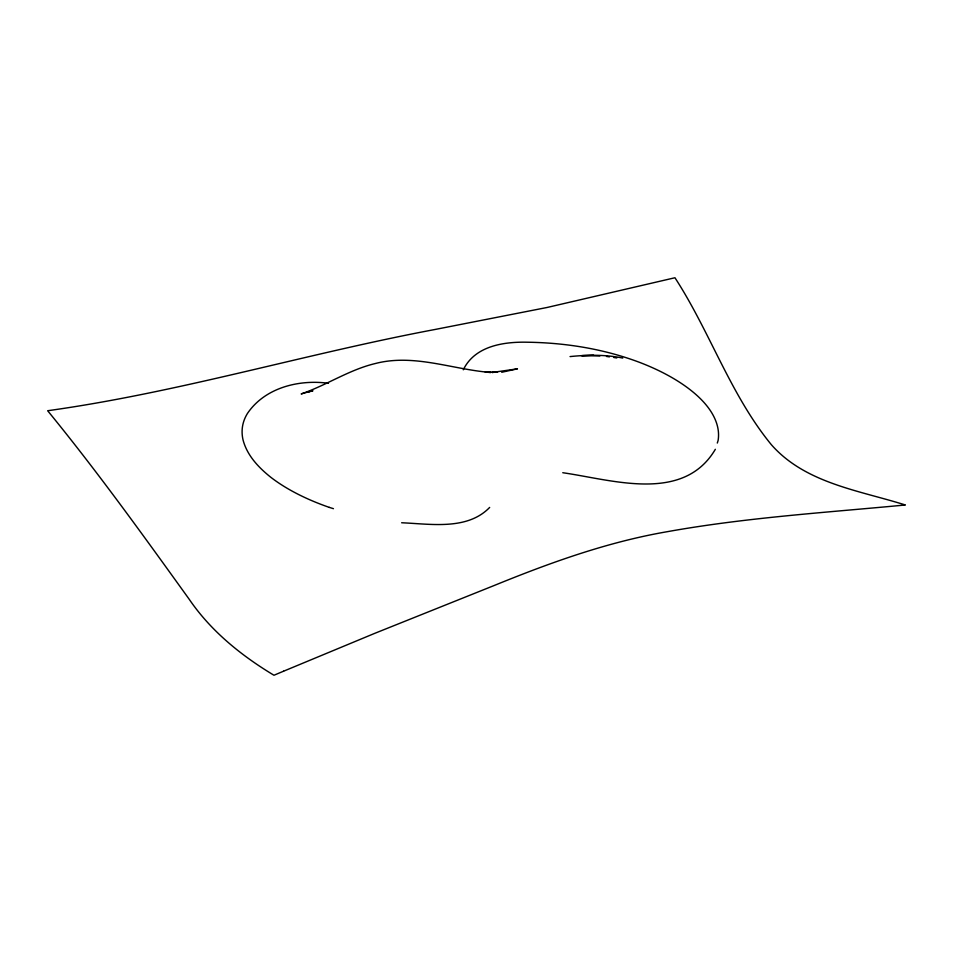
<?xml version="1.0" encoding="UTF-8"?>
<svg xmlns="http://www.w3.org/2000/svg" width="953" height="953" viewBox="0 0 953 953"><rect width="100%" height="100%" fill="white"/><g stroke="black" fill="none" stroke-linecap="round" stroke-linejoin="round"><path stroke-width="1.43" d="M717.299 443.05L718.085 440.56A153.802 71.737 8.7 0 0 711.617 412.601A150.288 70.093 8.7 0 0 695.428 394.077A156.137 72.821 8.7 0 0 639.904 362.497C604.095 348.953 565.808 342.782 527.605 342.222C503.732 341.639 474.88 345.879 463.301 369.788M715.346 449.304C683.313 503.482 612.469 479.835 562.77 472.724M489.663 507.425C467.268 530.583 430.696 523.936 401.642 522.768M311.512 390.992L301.172 393.923C326.414 385.334 348.977 369.835 375.101 363.581C413.864 353.396 452.27 369.49 490.7 372.468L485.244 372.123L497.68 371.92L492.082 372.48L517.467 368.835L501.719 372.266M312.691 390.635L308.486 391.754L312.751 391.004M570.049 356.577C587.584 354.814 605.405 354.504 622.75 358.066M581.318 355.707L593.588 355.183M582.414 355.624L599.866 355.957M328.487 383.285C299.004 379.282 265.113 387.573 247.566 413.268A152.897 71.308 8.7 0 0 243.063 440C247.101 455.427 258.477 467.411 270.616 477.131A156.149 72.821 8.7 0 0 329.309 507.389M606.489 356.434L609.432 356.863M613.839 357.518L616.782 357.947M329.309 507.389L333.443 508.676M283.553 671.21L273.964 675.248C241.216 655.557 210.947 631.136 189.254 599.33C143.319 535.526 97.456 471.616 47.65 410.731C178.568 392.505 305.21 353.873 434.878 329.512L547.01 307.497L674.95 277.752C710.009 331.704 730.391 394.733 771.382 444.729C805.273 483.278 859.046 490.39 905.35 504.983C825.858 512.571 745.901 517.55 667.207 531.703C607.395 542.007 550.095 562.699 494.083 585.547L374.97 633.257L283.553 671.21"/></g></svg>
